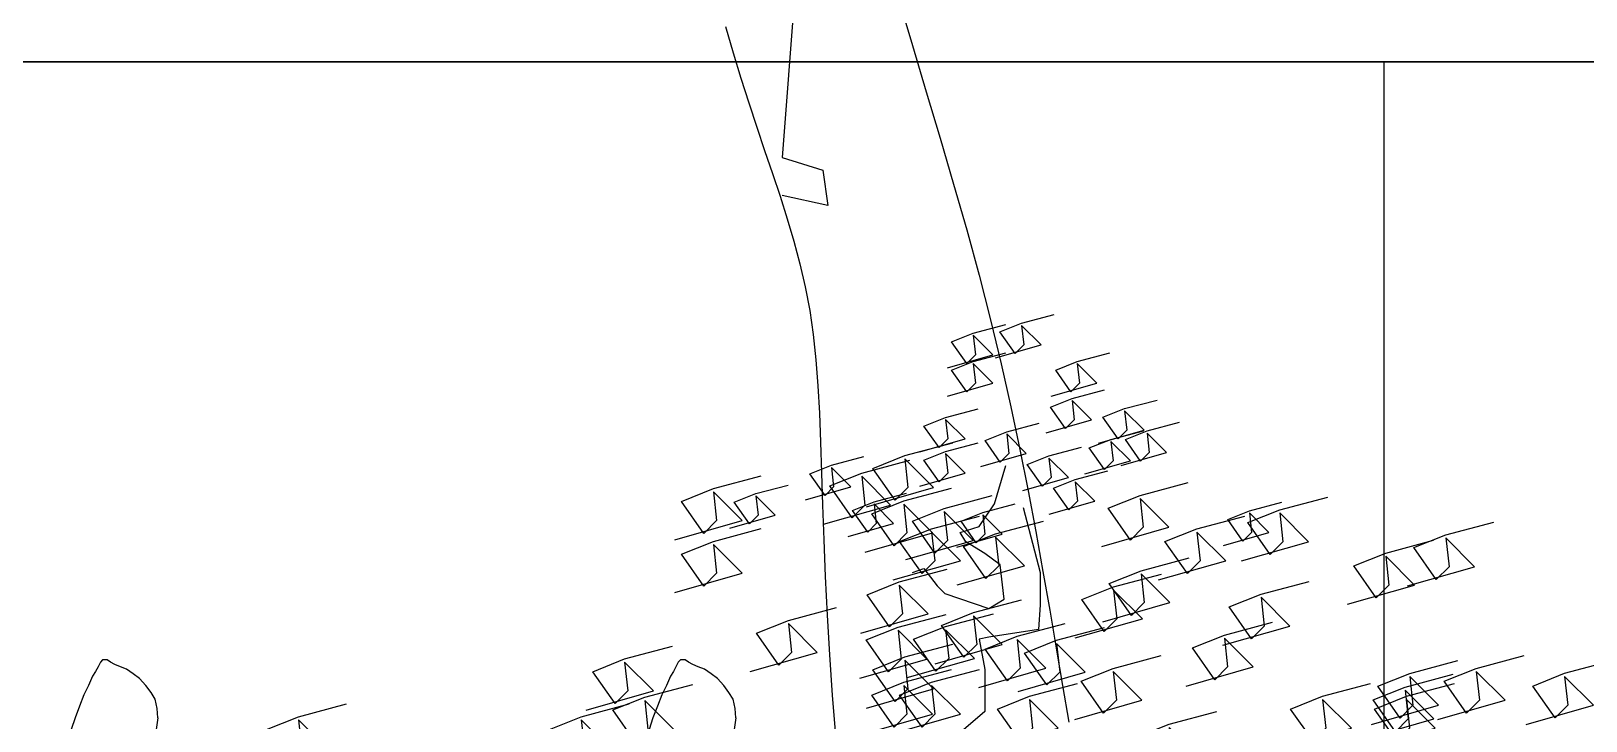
# Model space of a CAD drawing. Header units: metres. Extents: x -109 to 591, y -5 to 592.
# Drawn here: x 586.239 to 586.758, y 7.005 to 7.235 of the extents above; entities that cross this region are included whole.
import ezdxf

# ---------------------------------------------------------------- set-up
doc = ezdxf.new("R2010")
doc.units = ezdxf.units.M
doc.header["$LTSCALE"] = 0.03
doc.layers.add('ARBOLES', color=118, linetype='Continuous')
doc.layers.add('Areas verdes', color=74, linetype='Continuous')
doc.layers.add('Muro bajo', color=7, linetype='Continuous', lineweight=30)

# ---------------------------------------------------------------- blocks, each defined once
blk = doc.blocks.new('palm1')
at = {"layer": 'ARBOLES', "color": 33}
for points in [[(296.13565, 19.68723), (296.13209, 19.67512), (296.12847, 19.66331), (296.12481, 19.65181), (296.12113, 19.64062), (296.11746, 19.62972), (296.11384, 19.61906), (296.11034, 19.60854), (296.10701, 19.5981), (296.10392, 19.58766), (296.10111, 19.57715), (296.09864, 19.56648), (296.09658, 19.55558), (296.09496, 19.54438), (296.09372, 19.53277), (296.09278, 19.52066), (296.09208, 19.50795), (296.09153, 19.49456), (296.09106, 19.48038), (296.09059, 19.46532), (296.09004, 19.44929), (296.08934, 19.43223), (296.08848, 19.41437), (296.08742, 19.39595), (296.08615, 19.37723), (296.08465, 19.35847)], [(296.05531, 19.6998), (296.049, 19.67843), (296.04258, 19.65698), (296.03615, 19.63552), (296.02985, 19.61415), (296.02377, 19.59293), (296.01803, 19.57194), (296.01273, 19.55124), (296.00786, 19.53087), (296.00336, 19.51085), (295.99921, 19.49119), (295.99537, 19.47192), (295.9918, 19.45304), (295.98846, 19.43459), (295.9853, 19.41658), (295.9823, 19.399), (295.97939, 19.38176), (295.97649, 19.36474)], [(296.18845, 19.96845), (296.17193, 19.95784), (296.15306, 19.9543), (296.14952, 19.94723), (296.14598, 19.91305), (296.14244, 19.86), (296.13654, 19.8211), (296.13772, 19.7598), (296.13419, 19.72797), (296.11059, 19.72679), (296.10352, 19.71972), (296.10352, 19.70321), (296.10941, 19.62659), (296.09054, 19.62069), (296.08818, 19.60419), (296.10941, 19.60891)], [(296.04894, 19.43414), (296.04364, 19.43591), (296.03744, 19.42795), (296.0339, 19.42441), (296.01356, 19.41734), (296.00648, 19.42176), (296.00825, 19.43768), (296.01533, 19.44298), (296.02417, 19.44828), (296.02683, 19.45271), (296.01798, 19.45536), (296.0109, 19.46597), (296.00559, 19.48365)], [(295.99763, 19.4642), (295.98967, 19.43414), (295.98967, 19.41911), (295.99055, 19.40761), (296.01356, 19.40408), (296.01798, 19.40319), (296.01533, 19.38905), (296.01533, 19.3696), (296.0339, 19.35368), (296.04098, 19.34484), (296.04364, 19.33777)]]:
    blk.add_lwpolyline(points, dxfattribs=at)

msp = doc.modelspace()

# ---------------------------------------------------------------- linework, layer by layer
msp.add_line((586.69078, 7.22491), (586.69078, 6.67491))
at = {"layer": 'Areas verdes', "color": 6, "linetype": 'Continuous'}
for p, q in [((586.26075, 7.02144), (586.25975, 7.01989)), ((586.26161, 7.02299), (586.26075, 7.02144)), ((586.26238, 7.02454), (586.26161, 7.02299)), ((586.26308, 7.02532), (586.26238, 7.02454)), ((586.26378, 7.02532), (586.26308, 7.02532)), ((586.26471, 7.02532), (586.26378, 7.02532)), ((586.2658, 7.02454), (586.26471, 7.02532)), ((586.26727, 7.02377), (586.2658, 7.02454)), ((586.26906, 7.02299), (586.26727, 7.02377)), ((586.27115, 7.02221), (586.26906, 7.02299)), ((586.27332, 7.02066), (586.27115, 7.02221)), ((586.45365, 7.02144), (586.45264, 7.01989)), ((586.4545, 7.02299), (586.45365, 7.02144)), ((586.45528, 7.02454), (586.4545, 7.02299)), ((586.45598, 7.02532), (586.45528, 7.02454)), ((586.45668, 7.02532), (586.45598, 7.02532)), ((586.45761, 7.02532), (586.45668, 7.02532)), ((586.45869, 7.02454), (586.45761, 7.02532)), ((586.46017, 7.02377), (586.45869, 7.02454)), ((586.46195, 7.02299), (586.46017, 7.02377)), ((586.46405, 7.02221), (586.46195, 7.02299)), ((586.46622, 7.02066), (586.46405, 7.02221)), ((586.25843, 7.01678), (586.25687, 7.01368)), ((586.25975, 7.01989), (586.25843, 7.01678)), ((586.2755, 7.01911), (586.27332, 7.02066)), ((586.27759, 7.01678), (586.2755, 7.01911)), ((586.2793, 7.01445), (586.27759, 7.01678)), ((586.45132, 7.01678), (586.44977, 7.01368)), ((586.45264, 7.01989), (586.45132, 7.01678)), ((586.46839, 7.01911), (586.46622, 7.02066)), ((586.47049, 7.01678), (586.46839, 7.01911)), ((586.47219, 7.01445), (586.47049, 7.01678)), ((586.25687, 7.01368), (586.2554, 7.0098)), ((586.2807, 7.01213), (586.2793, 7.01445)), ((586.28139, 7.00902), (586.2807, 7.01213)), ((586.44977, 7.01368), (586.4483, 7.0098)), ((586.47359, 7.01213), (586.47219, 7.01445)), ((586.47429, 7.00902), (586.47359, 7.01213)), ((586.25393, 7.00592), (586.25268, 7.00204)), ((586.2554, 7.0098), (586.25393, 7.00592)), ((586.28155, 7.00592), (586.28101, 7.00204)), ((586.28155, 7.00592), (586.28139, 7.00902)), ((586.44682, 7.00592), (586.44558, 7.00204)), ((586.4483, 7.0098), (586.44682, 7.00592)), ((586.47445, 7.00592), (586.4739, 7.00204)), ((586.47445, 7.00592), (586.47429, 7.00902))]:
    msp.add_line(p, q, dxfattribs=at)
at = {"layer": 'Areas verdes'}
for points in [[(586.54508, 7.12284), (586.56025, 7.12717), (586.55375, 7.13367), (586.55447, 7.12717), (586.55158, 7.12429), (586.54652, 7.13151), (586.55375, 7.13439), (586.56459, 7.13728)], [(586.5612, 7.12612), (586.57637, 7.13045), (586.56987, 7.13694), (586.57059, 7.13045), (586.5677, 7.12756), (586.56264, 7.13478), (586.56987, 7.13767), (586.5807, 7.14055)], [(586.54508, 7.11338), (586.56025, 7.11771), (586.55375, 7.12421), (586.55447, 7.11771), (586.55158, 7.11483), (586.54652, 7.12205), (586.55375, 7.12493), (586.56459, 7.12782)], [(586.57979, 7.11338), (586.59497, 7.11771), (586.58846, 7.12421), (586.58919, 7.11771), (586.5863, 7.11483), (586.58124, 7.12205), (586.58846, 7.12493), (586.5993, 7.12782)], [(586.57804, 7.10106), (586.59321, 7.10539), (586.58671, 7.11189), (586.58743, 7.10539), (586.58454, 7.10251), (586.57949, 7.10972), (586.58671, 7.11261), (586.59755, 7.1155)], [(586.59557, 7.09762), (586.61074, 7.10195), (586.60424, 7.10845), (586.60496, 7.10195), (586.60207, 7.09906), (586.59702, 7.10628), (586.60424, 7.10917), (586.61508, 7.11205)], [(586.53585, 7.09471), (586.55102, 7.09904), (586.54452, 7.10553), (586.54524, 7.09904), (586.54235, 7.09615), (586.53729, 7.10337), (586.54452, 7.10626), (586.55535, 7.10914)], [(586.60308, 7.09019), (586.61825, 7.09452), (586.61175, 7.10101), (586.61247, 7.09452), (586.60958, 7.09163), (586.60452, 7.09885), (586.61175, 7.10174), (586.62258, 7.10462)], [(586.55622, 7.08991), (586.57139, 7.09424), (586.56489, 7.10074), (586.56561, 7.09424), (586.56272, 7.09135), (586.55766, 7.09857), (586.56489, 7.10146), (586.57572, 7.10435)], [(586.59102, 7.08737), (586.6062, 7.09171), (586.59969, 7.0982), (586.60042, 7.09171), (586.59753, 7.08882), (586.59247, 7.09604), (586.59969, 7.09892), (586.61053, 7.10181)], [(586.51805, 7.07644), (586.54046, 7.08283), (586.53085, 7.09243), (586.53192, 7.08283), (586.52765, 7.07857), (586.52018, 7.08923), (586.53085, 7.0935), (586.54686, 7.09776)], [(586.53585, 7.08333), (586.55102, 7.08766), (586.54452, 7.09416), (586.54524, 7.08766), (586.54235, 7.08477), (586.53729, 7.09199), (586.54452, 7.09488), (586.55535, 7.09777)], [(586.57033, 7.08185), (586.5855, 7.08618), (586.579, 7.09268), (586.57972, 7.08618), (586.57683, 7.08329), (586.57177, 7.09051), (586.579, 7.0934), (586.58983, 7.09629)], [(586.49774, 7.0787), (586.51292, 7.08303), (586.50641, 7.08953), (586.50714, 7.08303), (586.50425, 7.08014), (586.49919, 7.08736), (586.50641, 7.09025), (586.51725, 7.09314)], [(586.50372, 7.0706), (586.52613, 7.077), (586.51653, 7.08659), (586.51759, 7.077), (586.51333, 7.07273), (586.50586, 7.0834), (586.51653, 7.08766), (586.53253, 7.09193)], [(586.45417, 7.0654), (586.47658, 7.07179), (586.46698, 7.08139), (586.46804, 7.07179), (586.46378, 7.06753), (586.45631, 7.07819), (586.46698, 7.08246), (586.48298, 7.08672)], [(586.4725, 7.06924), (586.48767, 7.07357), (586.48117, 7.08007), (586.48189, 7.07357), (586.479, 7.07068), (586.47394, 7.0779), (586.48117, 7.08079), (586.492, 7.08368)], [(586.57909, 7.07396), (586.59427, 7.07829), (586.58776, 7.08479), (586.58849, 7.07829), (586.5856, 7.07541), (586.58054, 7.08263), (586.58776, 7.08551), (586.5986, 7.0884)], [(586.5966, 7.06317), (586.61901, 7.06956), (586.6094, 7.07916), (586.61047, 7.06956), (586.6062, 7.0653), (586.59873, 7.07596), (586.6094, 7.08023), (586.62541, 7.08449)], [(586.51198, 7.06651), (586.52716, 7.07084), (586.52065, 7.07734), (586.52138, 7.07084), (586.51849, 7.06796), (586.51343, 7.07518), (586.52065, 7.07806), (586.53149, 7.08095)], [(586.51771, 7.06129), (586.54011, 7.06768), (586.53051, 7.07728), (586.53158, 7.06768), (586.52731, 7.06342), (586.51984, 7.07408), (586.53051, 7.07835), (586.54652, 7.08261)], [(586.53126, 7.0588), (586.55367, 7.06519), (586.54407, 7.07479), (586.54514, 7.06519), (586.54087, 7.06093), (586.5334, 7.07159), (586.54407, 7.07585), (586.56008, 7.08012)], [(586.64322, 7.05835), (586.66563, 7.06475), (586.65603, 7.07434), (586.65709, 7.06475), (586.65283, 7.06048), (586.64536, 7.07114), (586.65603, 7.07541), (586.67203, 7.07967)], [(586.52703, 7.05197), (586.54944, 7.05837), (586.53983, 7.06797), (586.5409, 7.05837), (586.53663, 7.0541), (586.52916, 7.06477), (586.53983, 7.06903), (586.55584, 7.0733)], [(586.54824, 7.06293), (586.56341, 7.06726), (586.55691, 7.07376), (586.55763, 7.06726), (586.55474, 7.06438), (586.54968, 7.07159), (586.55691, 7.07448), (586.56774, 7.07737)], [(586.61559, 7.05197), (586.638, 7.05837), (586.62839, 7.06797), (586.62946, 7.05837), (586.62519, 7.0541), (586.61772, 7.06477), (586.62839, 7.06903), (586.6444, 7.0733)], [(586.63725, 7.06353), (586.65243, 7.06786), (586.64592, 7.07436), (586.64665, 7.06786), (586.64376, 7.06498), (586.6387, 7.0722), (586.64592, 7.07508), (586.65676, 7.07797)], [(586.45417, 7.04779), (586.47658, 7.05419), (586.46698, 7.06378), (586.46804, 7.05419), (586.46378, 7.04992), (586.45631, 7.06059), (586.46698, 7.06485), (586.48298, 7.06912)], [(586.54837, 7.05032), (586.57078, 7.05671), (586.56117, 7.06631), (586.56224, 7.05671), (586.55797, 7.05245), (586.5505, 7.06311), (586.56117, 7.06738), (586.57718, 7.07164)], [(586.69867, 7.04999), (586.72108, 7.05639), (586.71147, 7.06599), (586.71254, 7.05639), (586.70827, 7.05212), (586.7008, 7.06279), (586.71147, 7.06705), (586.72748, 7.07132)], [(586.67859, 7.04389), (586.701, 7.05029), (586.6914, 7.05988), (586.69246, 7.05029), (586.68819, 7.04602), (586.68073, 7.05669), (586.6914, 7.06095), (586.7074, 7.06522)], [(586.59694, 7.038), (586.61935, 7.0444), (586.60975, 7.05399), (586.61082, 7.0444), (586.60655, 7.04013), (586.59908, 7.0508), (586.60975, 7.05506), (586.62576, 7.05933)], [(586.51622, 7.03425), (586.53863, 7.04065), (586.52902, 7.05025), (586.53009, 7.04065), (586.52582, 7.03638), (586.51835, 7.04705), (586.52902, 7.05131), (586.54503, 7.05558)], [(586.58778, 7.03261), (586.61019, 7.039), (586.60059, 7.0486), (586.60166, 7.039), (586.59739, 7.03474), (586.58992, 7.0454), (586.60059, 7.04967), (586.6166, 7.05393)], [(586.63699, 7.03018), (586.6594, 7.03658), (586.6498, 7.04618), (586.65086, 7.03658), (586.6466, 7.03232), (586.63913, 7.04298), (586.6498, 7.04724), (586.6658, 7.05151)], [(586.47924, 7.0214), (586.50165, 7.0278), (586.49204, 7.03739), (586.49311, 7.0278), (586.48884, 7.02353), (586.48137, 7.0342), (586.49204, 7.03846), (586.50805, 7.04273)], [(586.54101, 7.02403), (586.56342, 7.03043), (586.55382, 7.04002), (586.55488, 7.03043), (586.55061, 7.02616), (586.54314, 7.03682), (586.55382, 7.04109), (586.56982, 7.04535)], [(586.51585, 7.01918), (586.53826, 7.02558), (586.52865, 7.03517), (586.52972, 7.02558), (586.52545, 7.02131), (586.51798, 7.03197), (586.52865, 7.03624), (586.54466, 7.0405)], [(586.53169, 7.01937), (586.5541, 7.02577), (586.54449, 7.03536), (586.54556, 7.02577), (586.54129, 7.0215), (586.53382, 7.03217), (586.54449, 7.03643), (586.5605, 7.0407)], [(586.55555, 7.01613), (586.57796, 7.02253), (586.56835, 7.03212), (586.56942, 7.02253), (586.56515, 7.01826), (586.55768, 7.02892), (586.56835, 7.03319), (586.58436, 7.03745)], [(586.62476, 7.01654), (586.64717, 7.02294), (586.63757, 7.03254), (586.63863, 7.02294), (586.63436, 7.01867), (586.62689, 7.02934), (586.63757, 7.0336), (586.65357, 7.03787)], [(586.56871, 7.01478), (586.59112, 7.02118), (586.58152, 7.03077), (586.58258, 7.02118), (586.57831, 7.01691), (586.57084, 7.02757), (586.58152, 7.03184), (586.59752, 7.0361)], [(586.42458, 7.00855), (586.44699, 7.01495), (586.43738, 7.02454), (586.43845, 7.01495), (586.43418, 7.01068), (586.42671, 7.02135), (586.43738, 7.02561), (586.45339, 7.02988)], [(586.51805, 7.00922), (586.54046, 7.01562), (586.53085, 7.02521), (586.53192, 7.01562), (586.52765, 7.01135), (586.52018, 7.02202), (586.53085, 7.02628), (586.54686, 7.03055)], [(586.58762, 7.0054), (586.61003, 7.0118), (586.60043, 7.02139), (586.60149, 7.0118), (586.59723, 7.00753), (586.58976, 7.01819), (586.60043, 7.02246), (586.61643, 7.02672)], [(586.70881, 7.0054), (586.73122, 7.0118), (586.72162, 7.02139), (586.72268, 7.0118), (586.71841, 7.00753), (586.71095, 7.01819), (586.72162, 7.02246), (586.73762, 7.02672)], [(586.51771, 7.00074), (586.54011, 7.00714), (586.53051, 7.01674), (586.53158, 7.00714), (586.52731, 7.00287), (586.51984, 7.01354), (586.53051, 7.0178), (586.54652, 7.02207)], [(586.52703, 7.00074), (586.54944, 7.00714), (586.53983, 7.01674), (586.5409, 7.00714), (586.53663, 7.00287), (586.52916, 7.01354), (586.53983, 7.0178), (586.55584, 7.02207)], [(586.68663, 7.00373), (586.70904, 7.01013), (586.69944, 7.01972), (586.7005, 7.01013), (586.69623, 7.00586), (586.68876, 7.01653), (586.69944, 7.02079), (586.71544, 7.02506)], [(586.73832, 7.00377), (586.76072, 7.01017), (586.75112, 7.01977), (586.75219, 7.01017), (586.74792, 7.00591), (586.74045, 7.01657), (586.75112, 7.02083), (586.76713, 7.0251)], [(586.43127, 6.99578), (586.45368, 7.00218), (586.44408, 7.01177), (586.44515, 7.00218), (586.44088, 6.99791), (586.43341, 7.00857), (586.44408, 7.01284), (586.46009, 7.0171)], [(586.55966, 6.99608), (586.58206, 7.00248), (586.57246, 7.01208), (586.57353, 7.00248), (586.56926, 6.99822), (586.56179, 7.00888), (586.57246, 7.01314), (586.58847, 7.01741)], [(586.65754, 6.99608), (586.67995, 7.00248), (586.67034, 7.01208), (586.67141, 7.00248), (586.66714, 6.99822), (586.65967, 7.00888), (586.67034, 7.01314), (586.68635, 7.01741)], [(586.68505, 6.99918), (586.70746, 7.00558), (586.69786, 7.01517), (586.69892, 7.00558), (586.69465, 7.00131), (586.68718, 7.01197), (586.69786, 7.01624), (586.71386, 7.0205)], [(586.68551, 6.99608), (586.70792, 7.00248), (586.69831, 7.01208), (586.69938, 7.00248), (586.69511, 6.99822), (586.68764, 7.00888), (586.69831, 7.01314), (586.71432, 7.01741)], [(586.31568, 6.98927), (586.33809, 6.99567), (586.32848, 7.00527), (586.32955, 6.99567), (586.32528, 6.99141), (586.31781, 7.00207), (586.32848, 7.00633), (586.34449, 7.0106)], [(586.41011, 6.98927), (586.43252, 6.99567), (586.42291, 7.00527), (586.42398, 6.99567), (586.41971, 6.99141), (586.41224, 7.00207), (586.42291, 7.00633), (586.43892, 7.0106)], [(586.60627, 6.98677), (586.62868, 6.99317), (586.61907, 7.00276), (586.62014, 6.99317), (586.61587, 6.9889), (586.6084, 6.99956), (586.61907, 7.00383), (586.63508, 7.00809)]]:
    msp.add_lwpolyline(points, dxfattribs=at)
at = {"layer": 'Muro bajo'}
msp.add_line((588.28491, 7.22491), (581.88491, 7.22491), dxfattribs=at)

# ---------------------------------------------------------------- block references
at = {"layer": 'ARBOLES', "color": 35, "xscale": -0.7199999999999989, "yscale": 0.7199999999999989, "zscale": 0.7200000000000001}
msp.add_blockref('palm1', (799.68868, -6.93808), dxfattribs=at)

doc.saveas('drawing.dxf')
